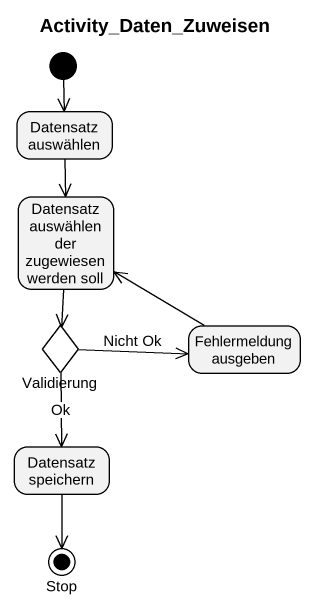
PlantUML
@startuml
title Activity_Daten_Zuweisen
hide empty description
state "Datensatz auswählen" as Datensatz_auswählen
state "Datensatz auswählen der zugewiesen werden soll" as Datensatz_auswählen_der
state Validierung <<choice>>
state "Fehlermeldung ausgeben" as Fehlermeldung_ausgeben
state "Datensatz speichern" as Datensatz_speichern
state "Stop" as Stop_ <<end>>
[*] --> Datensatz_auswählen
Datensatz_auswählen --> Datensatz_auswählen_der
Datensatz_auswählen_der --> Validierung
Validierung -right-> Fehlermeldung_ausgeben : Nicht Ok
Validierung --> Datensatz_speichern : Ok
Fehlermeldung_ausgeben -left-> Datensatz_auswählen_der
Datensatz_speichern --> Stop_
@enduml
